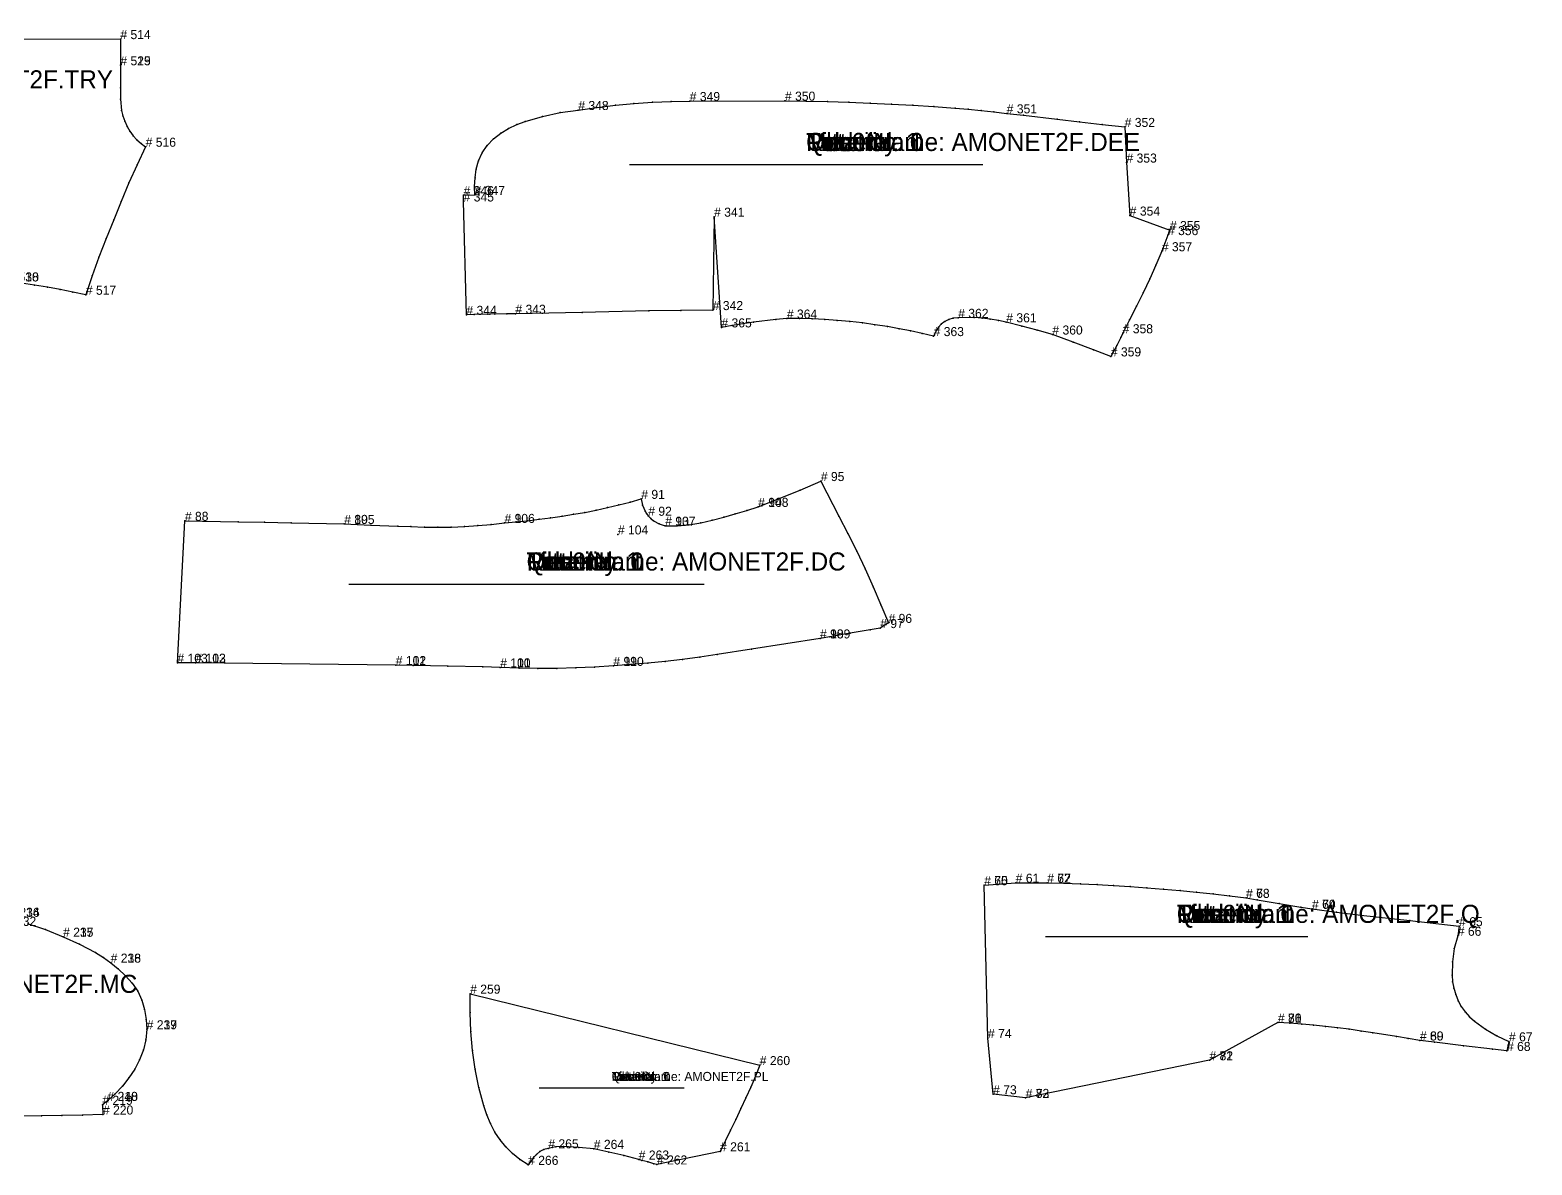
# Model space of a CAD drawing. Header units: metres. Extents: x 0 to 4558, y -3 to 2880.
# Drawn here: x 2900 to 4558, y 1562 to 2814 of the extents above; entities that cross this region are included whole.
import ezdxf

# ---------------------------------------------------------------- set-up
doc = ezdxf.new("R2010")
doc.units = ezdxf.units.M

# ---------------------------------------------------------------- blocks, each defined once
blk = doc.blocks.new('3')
at = {"layer": '1'}
blk.add_lwpolyline([(3953.4, 1871.1), (3988.2, 1873.8), (4023, 1873.7), (4041.3, 1873.2), (4059.7, 1872.5), (4078, 1871.7), (4096.3, 1870.7), (4114.7, 1869.5), (4133, 1868.2), (4151.3, 1866.8), (4169.6, 1865.2), (4187.8, 1863.4), (4206.1, 1861.5), (4224.3, 1859.4), (4242.5, 1857.1), (4254.7, 1855.1), (4278.9, 1851), (4303.1, 1847), (4315.3, 1845), (4342.3, 1841.5), (4369.3, 1838.2), (4423.4, 1832.1), (4477.6, 1825.9), (4476.2, 1815.3), (4472.3, 1801.1), (4470.2, 1786.7), (4469.9, 1772), (4470.5, 1764.6), (4471.8, 1757.4), (4473.9, 1750.4), (4476.6, 1743.7), (4480.1, 1737.3), (4484.2, 1731.4), (4489.2, 1725.9), (4494.7, 1721), (4506.8, 1712.3), (4519.4, 1704.9), (4532.7, 1698.8), (4530.5, 1688.2), (4514.5, 1690.1), (4482.5, 1693.9), (4450.5, 1697.8), (4434.4, 1699.8), (4421.4, 1702), (4408.4, 1704.1), (4382.4, 1708.2), (4369.4, 1710.2), (4356.3, 1712.1), (4343.3, 1713.8), (4330.3, 1715.4), (4317.1, 1716.8), (4304, 1717.9), (4290.8, 1718.8), (4277.6, 1719.5), (4202.1, 1677.9), (3999.2, 1636.4), (3963.3, 1640.4), (3957.6, 1702.4)], close=True, dxfattribs=at)
at = {"layer": '13'}
for p in [(3953.4, 1871.1), (4277.6, 1719.5)]:
    blk.add_point(p, dxfattribs=at)
at = {"layer": '2'}
for p in [(3988.2, 1873.8), (4023, 1873.7), (3953.4, 1871.1), (4242.5, 1857.1), (4315.3, 1845), (4477.6, 1825.9), (4476.2, 1815.3), (4277.6, 1719.5), (3957.6, 1702.4), (4434.4, 1699.8), (4532.7, 1698.8), (4202.1, 1677.9), (4530.5, 1688.2), (3963.3, 1640.4), (3999.2, 1636.4)]:
    blk.add_point(p, dxfattribs=at)
at = {"layer": '3'}
for p in [(4041.3, 1873.2), (4059.7, 1872.5), (4078, 1871.7), (4096.3, 1870.7), (4114.7, 1869.5), (4133, 1868.2), (4151.3, 1866.8), (4169.6, 1865.2), (4187.8, 1863.4), (4206.1, 1861.5), (4224.3, 1859.4), (4254.7, 1855.1), (4278.9, 1851), (4303.1, 1847), (4342.3, 1841.5), (4369.3, 1838.2), (4423.4, 1832.1), (4472.3, 1801.1), (4470.2, 1786.7), (4469.9, 1772), (4470.5, 1764.6), (4471.8, 1757.4), (4473.9, 1750.4), (4476.6, 1743.7), (4480.1, 1737.3), (4484.2, 1731.4), (4489.2, 1725.9), (4290.8, 1718.8), (4304, 1717.9), (4317.1, 1716.8), (4330.3, 1715.4), (4343.3, 1713.8), (4356.3, 1712.1), (4369.4, 1710.2), (4382.4, 1708.2), (4494.7, 1721), (4506.8, 1712.3), (4408.4, 1704.1), (4421.4, 1702), (4450.5, 1697.8), (4482.5, 1693.9), (4519.4, 1704.9), (4514.5, 1690.1)]:
    blk.add_point(p, dxfattribs=at)
at = {"layer": '4'}
for p in [(4023, 1873.7, 7.5), (4242.5, 1857.1, 7.5), (4315.3, 1845, 7.5), (4277.6, 1719.5, 5), (4434.4, 1699.8, 7.5), (4202.1, 1677.9, 5), (3999.2, 1636.4, 7.5)]:
    blk.add_point(p, dxfattribs=at)
at = {"layer": '7'}
blk.add_line((4021.2, 1814.5), (4310.8, 1814.5), dxfattribs=at)
at = {"layer": '84'}
blk.add_lwpolyline([(3953.4, 1871.1), (3988.2, 1873.8), (4023, 1873.7), (4041.3, 1873.2), (4059.7, 1872.5), (4078, 1871.7), (4096.3, 1870.7), (4114.7, 1869.5), (4133, 1868.2), (4151.3, 1866.8), (4169.6, 1865.2), (4187.8, 1863.4), (4206.1, 1861.5), (4224.3, 1859.4), (4242.5, 1857.1), (4254.7, 1855.1), (4278.9, 1851), (4303.1, 1847), (4315.3, 1845), (4342.3, 1841.5), (4369.3, 1838.2), (4423.4, 1832.1), (4477.6, 1825.9), (4476.2, 1815.3), (4472.3, 1801.1), (4470.2, 1786.7), (4469.9, 1772), (4470.5, 1764.6), (4471.8, 1757.4), (4473.9, 1750.4), (4476.6, 1743.7), (4480.1, 1737.3), (4484.2, 1731.4), (4489.2, 1725.9), (4494.7, 1721), (4506.8, 1712.3), (4519.4, 1704.9), (4532.7, 1698.8), (4530.5, 1688.2), (4514.5, 1690.1), (4482.5, 1693.9), (4450.5, 1697.8), (4434.4, 1699.8), (4421.4, 1702), (4408.4, 1704.1), (4382.4, 1708.2), (4369.4, 1710.2), (4356.3, 1712.1), (4343.3, 1713.8), (4330.3, 1715.4), (4317.1, 1716.8), (4304, 1717.9), (4290.8, 1718.8), (4277.6, 1719.5), (4202.1, 1677.9), (3999.2, 1636.4), (3963.3, 1640.4), (3957.6, 1702.4)], close=True, dxfattribs=at)
at = {"layer": '1'}
for s, height, p in [('# 77', 10, (4023, 1873.7)), ('# 78', 10, (4242.5, 1857.1)), ('Tilt: 0', 20, (4166, 1829.5)), ('Quantity: 1', 20, (4166, 1829.5)), ('Piece Name: AMONET2F.Q', 20, (4166, 1829.5)), ('Rotation: 0', 20, (4166, 1829.5)), ('Fold: N', 20, (4166, 1829.5)), ('Material: 1', 20, (4166, 1829.5)), ('# 79', 10, (4315.3, 1845)), ('# 81', 10, (4277.6, 1719.5)), ('# 80', 10, (4434.4, 1699.8)), ('# 82', 10, (4202.1, 1677.9)), ('# 83', 10, (3999.2, 1636.4))]:
    blk.add_text(s, height=height, dxfattribs=at).set_placement(p)
at = {"layer": '13'}
for s, p in [('# 75', (3953.4, 1871.1)), ('# 76', (4277.6, 1719.5))]:
    blk.add_text(s, height=10, dxfattribs=at).set_placement(p)
at = {"layer": '2'}
for s, p in [('# 60', (3953.4, 1871.1)), ('# 61', (3988.2, 1873.8)), ('# 62', (4023, 1873.7)), ('# 63', (4242.5, 1857.1)), ('# 64', (4315.3, 1845)), ('# 66', (4476.2, 1815.3)), ('# 65', (4477.6, 1825.9)), ('# 70', (4277.6, 1719.5)), ('# 74', (3957.6, 1702.4)), ('# 69', (4434.4, 1699.8)), ('# 67', (4532.7, 1698.8)), ('# 68', (4530.5, 1688.2)), ('# 71', (4202.1, 1677.9)), ('# 73', (3963.3, 1640.4)), ('# 72', (3999.2, 1636.4))]:
    blk.add_text(s, height=10, dxfattribs=at).set_placement(p)
blk = doc.blocks.new('5')
at = {"layer": '1'}
blk.add_lwpolyline([(3071.1, 2273), (3129.8, 2271.9), (3159.1, 2271.4), (3188.4, 2270.8), (3247, 2269.6), (3261.8, 2268.9), (3276.5, 2268.2), (3306, 2267.1), (3320.7, 2266.6), (3335.5, 2266.2), (3350.2, 2266.1), (3365, 2266.2), (3379.7, 2266.8), (3394.5, 2267.7), (3409.2, 2269), (3423.9, 2270.7), (3436.7, 2271.8), (3449.4, 2273.1), (3462.1, 2274.7), (3474.7, 2276.3), (3487.4, 2278.2), (3500, 2280.2), (3512.6, 2282.4), (3525.1, 2284.9), (3537.6, 2287.6), (3550.1, 2290.5), (3562.5, 2293.8), (3574.9, 2297.2), (3576.3, 2290.2), (3579.1, 2283.7), (3580.7, 2281.1), (3582.6, 2278.6), (3585.3, 2275.7), (3588.4, 2273.2), (3594.5, 2269.7), (3601.3, 2267.6), (3614.5, 2267.5), (3627.5, 2268.5), (3640.5, 2270.8), (3653.3, 2273.9), (3666.1, 2277.2), (3678.7, 2280.6), (3691.3, 2284.3), (3703.9, 2288.4), (3727, 2297.8), (3750.2, 2306.9), (3773.1, 2316.9), (3792.8, 2278.3), (3802.9, 2259.1), (3812.7, 2239.7), (3822, 2220.1), (3830.8, 2200.3), (3839.4, 2180.4), (3847.8, 2160.4), (3838.6, 2154.7), (3827.5, 2152.8), (3805.4, 2149), (3783.2, 2145.2), (3772.2, 2143.3), (3696.4, 2131.3), (3658.5, 2125.4), (3639.5, 2122.6), (3620.5, 2120.1), (3601.4, 2117.9), (3582.3, 2116), (3563.2, 2114.4), (3544.1, 2113), (3523.3, 2111.6), (3502.5, 2110.7), (3481.7, 2110.3), (3460.8, 2110.2), (3440, 2110.6), (3419.2, 2111.4), (3400, 2111.8), (3361.5, 2112.6), (3323.1, 2113.4), (3303.9, 2113.9), (3082.8, 2116.5), (3062.9, 2116.4)], close=True, dxfattribs=at)
at = {"layer": '13'}
blk.add_point((3549.1, 2258), dxfattribs=at)
at = {"layer": '2'}
for p in [(3773.1, 2316.9), (3574.9, 2297.2), (3703.9, 2288.4), (3071.1, 2273), (3582.6, 2278.6), (3247, 2269.6), (3423.9, 2270.7), (3601.3, 2267.6), (3847.8, 2160.4), (3772.2, 2143.3), (3838.6, 2154.7), (3062.9, 2116.4), (3082.8, 2116.5), (3303.9, 2113.9), (3419.2, 2111.4), (3544.1, 2113)]:
    blk.add_point(p, dxfattribs=at)
at = {"layer": '3'}
for p in [(3750.2, 2306.9), (3550.1, 2290.5), (3562.5, 2293.8), (3576.3, 2290.2), (3727, 2297.8), (3129.8, 2271.9), (3159.1, 2271.4), (3436.7, 2271.8), (3449.4, 2273.1), (3462.1, 2274.7), (3474.7, 2276.3), (3487.4, 2278.2), (3500, 2280.2), (3512.6, 2282.4), (3525.1, 2284.9), (3537.6, 2287.6), (3579.1, 2283.7), (3580.7, 2281.1), (3585.3, 2275.7), (3588.4, 2273.2), (3653.3, 2273.9), (3666.1, 2277.2), (3678.7, 2280.6), (3691.3, 2284.3), (3792.8, 2278.3), (3188.4, 2270.8), (3261.8, 2268.9), (3276.5, 2268.2), (3306, 2267.1), (3320.7, 2266.6), (3335.5, 2266.2), (3350.2, 2266.1), (3365, 2266.2), (3379.7, 2266.8), (3394.5, 2267.7), (3409.2, 2269), (3594.5, 2269.7), (3614.5, 2267.5), (3627.5, 2268.5), (3640.5, 2270.8), (3802.9, 2259.1), (3812.7, 2239.7), (3822, 2220.1), (3830.8, 2200.3), (3839.4, 2180.4), (3783.2, 2145.2), (3805.4, 2149), (3827.5, 2152.8), (3639.5, 2122.6), (3658.5, 2125.4), (3696.4, 2131.3), (3323.1, 2113.4), (3361.5, 2112.6), (3400, 2111.8), (3440, 2110.6), (3460.8, 2110.2), (3481.7, 2110.3), (3502.5, 2110.7), (3523.3, 2111.6), (3563.2, 2114.4), (3582.3, 2116), (3601.4, 2117.9), (3620.5, 2120.1)]:
    blk.add_point(p, dxfattribs=at)
at = {"layer": '4'}
for p in [(3703.9, 2288.4, 7.5), (3247, 2269.6, 7.5), (3423.9, 2270.7, 7.5), (3601.3, 2267.6, 7.5), (3772.2, 2143.3, 7.5), (3082.8, 2116.5, 7.5), (3303.9, 2113.9, 7.5), (3419.2, 2111.4, 7.5), (3544.1, 2113, 7.5)]:
    blk.add_point(p, dxfattribs=at)
at = {"layer": '7'}
blk.add_line((3252, 2203.2), (3644.5, 2203.2), dxfattribs=at)
at = {"layer": '84'}
blk.add_lwpolyline([(3071.1, 2273), (3129.8, 2271.9), (3159.1, 2271.4), (3188.4, 2270.8), (3247, 2269.6), (3261.8, 2268.9), (3276.5, 2268.2), (3306, 2267.1), (3320.7, 2266.6), (3335.5, 2266.2), (3350.2, 2266.1), (3365, 2266.2), (3379.7, 2266.8), (3394.5, 2267.7), (3409.2, 2269), (3423.9, 2270.7), (3436.7, 2271.8), (3449.4, 2273.1), (3462.1, 2274.7), (3474.7, 2276.3), (3487.4, 2278.2), (3500, 2280.2), (3512.6, 2282.4), (3525.1, 2284.9), (3537.6, 2287.6), (3550.1, 2290.5), (3562.5, 2293.8), (3574.9, 2297.2), (3576.3, 2290.2), (3579.1, 2283.7), (3580.7, 2281.1), (3582.6, 2278.6), (3585.3, 2275.7), (3588.4, 2273.2), (3594.5, 2269.7), (3601.3, 2267.6), (3614.5, 2267.5), (3627.5, 2268.5), (3640.5, 2270.8), (3653.3, 2273.9), (3666.1, 2277.2), (3678.7, 2280.6), (3691.3, 2284.3), (3703.9, 2288.4), (3727, 2297.8), (3750.2, 2306.9), (3773.1, 2316.9), (3792.8, 2278.3), (3802.9, 2259.1), (3812.7, 2239.7), (3822, 2220.1), (3830.8, 2200.3), (3839.4, 2180.4), (3847.8, 2160.4), (3838.6, 2154.7), (3827.5, 2152.8), (3805.4, 2149), (3783.2, 2145.2), (3772.2, 2143.3), (3696.4, 2131.3), (3658.5, 2125.4), (3639.5, 2122.6), (3620.5, 2120.1), (3601.4, 2117.9), (3582.3, 2116), (3563.2, 2114.4), (3544.1, 2113), (3523.3, 2111.6), (3502.5, 2110.7), (3481.7, 2110.3), (3460.8, 2110.2), (3440, 2110.6), (3419.2, 2111.4), (3400, 2111.8), (3361.5, 2112.6), (3323.1, 2113.4), (3303.9, 2113.9), (3082.8, 2116.5), (3062.9, 2116.4)], close=True, dxfattribs=at)
at = {"layer": '1'}
for s, height, p in [('# 108', 10, (3703.9, 2288.4)), ('# 105', 10, (3247, 2269.6)), ('# 106', 10, (3423.9, 2270.7)), ('# 107', 10, (3601.3, 2267.6)), ('Tilt: 0', 20, (3448.3, 2218.2)), ('Quantity: 1', 20, (3448.3, 2218.2)), ('Piece Name: AMONET2F.DC', 20, (3448.3, 2218.2)), ('Rotation: 0', 20, (3448.3, 2218.2)), ('Fold: N', 20, (3448.3, 2218.2)), ('Material: 1', 20, (3448.3, 2218.2)), ('# 109', 10, (3772.2, 2143.3)), ('# 113', 10, (3082.8, 2116.5)), ('# 112', 10, (3303.9, 2113.9)), ('# 110', 10, (3544.1, 2113)), ('# 111', 10, (3419.2, 2111.4))]:
    blk.add_text(s, height=height, dxfattribs=at).set_placement(p)
at = {"layer": '13'}
blk.add_text('# 104', height=10, dxfattribs=at).set_placement((3549.1, 2258))
at = {"layer": '2'}
for s, p in [('# 95', (3773.1, 2316.9)), ('# 91', (3574.9, 2297.2)), ('# 92', (3582.6, 2278.6)), ('# 94', (3703.9, 2288.4)), ('# 88', (3071.1, 2273)), ('# 89', (3247, 2269.6)), ('# 90', (3423.9, 2270.7)), ('# 93', (3601.3, 2267.6)), ('# 97', (3838.6, 2154.7)), ('# 96', (3847.8, 2160.4)), ('# 98', (3772.2, 2143.3)), ('# 103', (3062.9, 2116.4)), ('# 102', (3082.8, 2116.5)), ('# 101', (3303.9, 2113.9)), ('# 99', (3544.1, 2113)), ('# 100', (3419.2, 2111.4))]:
    blk.add_text(s, height=10, dxfattribs=at).set_placement(p)
blk = doc.blocks.new('10')
at = {"layer": '1'}
blk.add_lwpolyline([(2897.2, 1829), (2917.2, 1822.2), (2936.7, 1814.2), (2954.9, 1805.9), (2972.6, 1796.7), (2981.1, 1791.4), (2989.2, 1785.6), (2997.6, 1778.7), (3005.5, 1771.2), (3012.8, 1763.1), (3019.1, 1754.1), (3023.5, 1744.2), (3026.4, 1733.8), (3028.3, 1723.1), (3029, 1712.1), (3027.9, 1700.5), (3025.3, 1689.3), (3021.1, 1678.5), (3015.7, 1668.2), (3009.3, 1658.5), (3002.1, 1649.5), (2994.2, 1641), (2985.7, 1633.1), (2980.1, 1628.8), (2980.7, 1618.1), (2958.1, 1617.4), (2935.4, 1616.9), (2912.8, 1616.5), (2890.1, 1616.3)], dxfattribs=at)
at = {"layer": '2'}
for p in [(2936.7, 1814.2), (2989.2, 1785.6), (3029, 1712.1), (2980.1, 1628.8), (2985.7, 1633.1), (2980.7, 1618.1)]:
    blk.add_point(p, dxfattribs=at)
at = {"layer": '3'}
for p in [(2917.2, 1822.2), (2954.9, 1805.9), (2972.6, 1796.7), (2981.1, 1791.4), (2997.6, 1778.7), (3005.5, 1771.2), (3012.8, 1763.1), (3019.1, 1754.1), (3023.5, 1744.2), (3026.4, 1733.8), (3028.3, 1723.1), (3027.9, 1700.5), (3021.1, 1678.5), (3025.3, 1689.3), (3009.3, 1658.5), (3015.7, 1668.2), (3002.1, 1649.5), (2994.2, 1641), (2912.8, 1616.5), (2935.4, 1616.9), (2958.1, 1617.4)]:
    blk.add_point(p, dxfattribs=at)
at = {"layer": '4'}
for p in [(2936.7, 1814.2, 7.5), (2989.2, 1785.6, 7.5), (3029, 1712.1, 7.5), (2985.7, 1633.1, 7.5)]:
    blk.add_point(p, dxfattribs=at)
at = {"layer": '84'}
blk.add_lwpolyline([(2897.2, 1829), (2917.2, 1822.2), (2936.7, 1814.2), (2954.9, 1805.9), (2972.6, 1796.7), (2981.1, 1791.4), (2989.2, 1785.6), (2997.6, 1778.7), (3005.5, 1771.2), (3012.8, 1763.1), (3019.1, 1754.1), (3023.5, 1744.2), (3026.4, 1733.8), (3028.3, 1723.1), (3029, 1712.1), (3027.9, 1700.5), (3025.3, 1689.3), (3021.1, 1678.5), (3015.7, 1668.2), (3009.3, 1658.5), (3002.1, 1649.5), (2994.2, 1641), (2985.7, 1633.1), (2980.1, 1628.8), (2980.7, 1618.1), (2958.1, 1617.4), (2935.4, 1616.9), (2912.8, 1616.5), (2890.1, 1616.3)], dxfattribs=at)
at = {"layer": '1'}
for s, height, p in [('# 236', 10, (2877.3, 1836.2)), ('# 237', 10, (2936.7, 1814.2)), ('# 238', 10, (2989.2, 1785.6)), ('Piece Name: AMONET2F.MC', 20, (2663.4, 1752.3)), ('# 239', 10, (3029, 1712.1)), ('# 240', 10, (2985.7, 1633.1))]:
    blk.add_text(s, height=height, dxfattribs=at).set_placement(p)
at = {"layer": '13'}
blk.add_text('# 232', height=10, dxfattribs=at).set_placement((2873.6, 1826.2))
at = {"layer": '2'}
for s, p in [('# 214', (2877.3, 1836.2)), ('# 215', (2936.7, 1814.2)), ('# 216', (2989.2, 1785.6)), ('# 217', (3029, 1712.1)), ('# 218', (2985.7, 1633.1)), ('# 219', (2980.1, 1628.8)), ('# 220', (2980.7, 1618.1))]:
    blk.add_text(s, height=10, dxfattribs=at).set_placement(p)
blk = doc.blocks.new('12')
at = {"layer": '1'}
blk.add_lwpolyline([(3386, 1751.4), (3705.7, 1672.6), (3700.8, 1660.4), (3695.7, 1648.4), (3690.3, 1636.4), (3684.8, 1624.6), (3679.1, 1612.8), (3673.3, 1601), (3661.9, 1577.5), (3592.2, 1563), (3588.9, 1563.9), (3582.2, 1565.8), (3575.5, 1567.5), (3572.1, 1568.4), (3555.8, 1572.9), (3539.2, 1576.7), (3522.5, 1580.2), (3505.8, 1581.6), (3488.9, 1582.9), (3480.6, 1582.3), (3472.3, 1580.8), (3467.4, 1579.4), (3463.1, 1577.3), (3459.2, 1574.2), (3455.8, 1570.6), (3450, 1562.6), (3441, 1568.6), (3432.8, 1575.1), (3425.4, 1582.3), (3419, 1590.2), (3413.4, 1598.8), (3408.6, 1608.1), (3404.6, 1617.8), (3401.1, 1627.7), (3395.5, 1647.9), (3391.4, 1668.3), (3388.5, 1688.9), (3386.7, 1709.7), (3385.9, 1730.6)], close=True, dxfattribs=at)
at = {"layer": '2'}
for p in [(3386, 1751.4), (3705.7, 1672.6), (3472.3, 1580.8), (3522.5, 1580.2), (3661.9, 1577.5), (3450, 1562.6), (3572.1, 1568.4), (3592.2, 1563)]:
    blk.add_point(p, dxfattribs=at)
at = {"layer": '3'}
for p in [(3385.9, 1730.6), (3386.7, 1709.7), (3388.5, 1688.9), (3391.4, 1668.3), (3700.8, 1660.4), (3395.5, 1647.9), (3695.7, 1648.4), (3401.1, 1627.7), (3690.3, 1636.4), (3404.6, 1617.8), (3679.1, 1612.8), (3684.8, 1624.6), (3408.6, 1608.1), (3413.4, 1598.8), (3673.3, 1601), (3419, 1590.2), (3425.4, 1582.3), (3432.8, 1575.1), (3463.1, 1577.3), (3467.4, 1579.4), (3480.6, 1582.3), (3488.9, 1582.9), (3505.8, 1581.6), (3539.2, 1576.7), (3441, 1568.6), (3455.8, 1570.6), (3459.2, 1574.2), (3555.8, 1572.9), (3575.5, 1567.5), (3582.2, 1565.8), (3588.9, 1563.9)]:
    blk.add_point(p, dxfattribs=at)
at = {"layer": '7'}
blk.add_line((3462.2, 1647.6), (3622.1, 1647.6), dxfattribs=at)
at = {"layer": '84'}
blk.add_lwpolyline([(3386, 1751.4), (3705.7, 1672.6), (3700.8, 1660.4), (3695.7, 1648.4), (3690.3, 1636.4), (3684.8, 1624.6), (3679.1, 1612.8), (3673.3, 1601), (3661.9, 1577.5), (3592.2, 1563), (3588.9, 1563.9), (3582.2, 1565.8), (3575.5, 1567.5), (3572.1, 1568.4), (3555.8, 1572.9), (3539.2, 1576.7), (3522.5, 1580.2), (3505.8, 1581.6), (3488.9, 1582.9), (3480.6, 1582.3), (3472.3, 1580.8), (3467.4, 1579.4), (3463.1, 1577.3), (3459.2, 1574.2), (3455.8, 1570.6), (3450, 1562.6), (3441, 1568.6), (3432.8, 1575.1), (3425.4, 1582.3), (3419, 1590.2), (3413.4, 1598.8), (3408.6, 1608.1), (3404.6, 1617.8), (3401.1, 1627.7), (3395.5, 1647.9), (3391.4, 1668.3), (3388.5, 1688.9), (3386.7, 1709.7), (3385.9, 1730.6)], close=True, dxfattribs=at)
at = {"layer": '1'}
for s in ['Tilt: 0', 'Quantity: 1', 'Piece Name: AMONET2F.PL', 'Rotation: 0', 'Fold: N', 'Material: 1']:
    blk.add_text(s, height=10, dxfattribs=at).set_placement((3542.2, 1655.1))
at = {"layer": '2'}
for s, p in [('# 259', (3386, 1751.4)), ('# 260', (3705.7, 1672.6)), ('# 265', (3472.3, 1580.8)), ('# 264', (3522.5, 1580.2)), ('# 263', (3572.1, 1568.4)), ('# 261', (3661.9, 1577.5)), ('# 266', (3450, 1562.6)), ('# 262', (3592.2, 1563))]:
    blk.add_text(s, height=10, dxfattribs=at).set_placement(p)
blk = doc.blocks.new('17')
at = {"layer": '1'}
blk.add_lwpolyline([(3655.3, 2608.5), (3653.8, 2505.5), (3618.6, 2505.1), (3583.4, 2504.5), (3509.7, 2502.8), (3436, 2501.4), (3426.6, 2501.3), (3407.9, 2500.9), (3390.6, 2500.5), (3381.9, 2500.2), (3378.8, 2625.3), (3378.7, 2632.2), (3391, 2632.5), (3390.9, 2641.7), (3391.4, 2651.3), (3392.8, 2660.9), (3395.3, 2670.2), (3399.1, 2678.8), (3404.7, 2687), (3411.7, 2694.3), (3419.7, 2700.6), (3428.4, 2705.9), (3437.5, 2710.2), (3446.7, 2713.7), (3465.8, 2719.1), (3485.4, 2723.3), (3505.4, 2726.2), (3525.8, 2729.1), (3546.3, 2731.5), (3566.8, 2733.3), (3587.3, 2734.7), (3607.8, 2735.6), (3628.4, 2736.1), (3733.5, 2736.5), (3757, 2736.1), (3780.5, 2735.5), (3804, 2734.7), (3827.5, 2733.8), (3851, 2732.8), (3874.5, 2731.6), (3898, 2730.1), (3921.5, 2728.2), (3935.7, 2727), (3949.9, 2725.6), (3964.1, 2724.1), (3978.3, 2722.5), (3996.9, 2720.4), (4034, 2716.1), (4058.8, 2713.3), (4083.6, 2710.4), (4108.5, 2707.5), (4110.5, 2668.2), (4114.1, 2609.7), (4158.5, 2593.8), (4156.3, 2588.2), (4149.5, 2570.4), (4143, 2555), (4136.1, 2539.8), (4128.9, 2524.7), (4121.5, 2509.7), (4114, 2494.8), (4106.3, 2479.9), (4104.2, 2475.4), (4099.7, 2466.6), (4095.4, 2458.4), (4093.2, 2454.4), (4073.9, 2461.5), (4051.5, 2470.3), (4028.7, 2478.5), (4011.8, 2483.4), (3994.9, 2487.9), (3977.8, 2492), (3969.1, 2494), (3960.2, 2495.6), (3951.2, 2496.7), (3942.2, 2497.3), (3924.7, 2496.9), (3919.3, 2496.6), (3914.3, 2495.3), (3910, 2493), (3906.1, 2490), (3902.9, 2486.5), (3900.3, 2482.5), (3897.6, 2476.8), (3884.9, 2479.8), (3872.1, 2482.5), (3859.4, 2485), (3846.6, 2487.3), (3832.8, 2489.4), (3819, 2491.3), (3805.2, 2492.9), (3791.3, 2494.2), (3777.4, 2495.1), (3763.5, 2495.8), (3749.5, 2496.1), (3735.6, 2496.1), (3723.3, 2495.1), (3698.9, 2492.3), (3675.2, 2488.6), (3663.4, 2486.4)], close=True, dxfattribs=at)
at = {"layer": '2'}
for p in [(3628.4, 2736.1), (3733.5, 2736.5), (3505.4, 2726.2), (3978.3, 2722.5), (4108.5, 2707.5), (4110.5, 2668.2), (3378.7, 2632.2), (3378.8, 2625.3), (3391, 2632.5), (3655.3, 2608.5), (4114.1, 2609.7), (4156.3, 2588.2), (4158.5, 2593.8), (4149.5, 2570.4), (3653.8, 2505.5), (3381.9, 2500.2), (3436, 2501.4), (3735.6, 2496.1), (3924.7, 2496.9), (3977.8, 2492), (3663.4, 2486.4), (3897.6, 2476.8), (4028.7, 2478.5), (4106.3, 2479.9), (4093.2, 2454.4)]:
    blk.add_point(p, dxfattribs=at)
at = {"layer": '3'}
for p in [(3607.8, 2735.6), (3757, 2736.1), (3465.8, 2719.1), (3485.4, 2723.3), (3525.8, 2729.1), (3546.3, 2731.5), (3566.8, 2733.3), (3587.3, 2734.7), (3780.5, 2735.5), (3804, 2734.7), (3827.5, 2733.8), (3851, 2732.8), (3874.5, 2731.6), (3898, 2730.1), (3921.5, 2728.2), (3935.7, 2727), (3949.9, 2725.6), (3964.1, 2724.1), (3996.9, 2720.4), (3428.4, 2705.9), (3437.5, 2710.2), (3446.7, 2713.7), (4034, 2716.1), (4058.8, 2713.3), (4083.6, 2710.4), (3404.7, 2687), (3411.7, 2694.3), (3419.7, 2700.6), (3395.3, 2670.2), (3399.1, 2678.8), (3392.8, 2660.9), (3390.9, 2641.7), (3391.4, 2651.3), (4143, 2555), (4136.1, 2539.8), (4128.9, 2524.7), (3583.4, 2504.5), (3618.6, 2505.1), (4121.5, 2509.7), (3390.6, 2500.5), (3407.9, 2500.9), (3426.6, 2501.3), (3509.7, 2502.8), (3675.2, 2488.6), (3698.9, 2492.3), (3723.3, 2495.1), (3749.5, 2496.1), (3763.5, 2495.8), (3777.4, 2495.1), (3791.3, 2494.2), (3805.2, 2492.9), (3819, 2491.3), (3832.8, 2489.4), (3846.6, 2487.3), (3906.1, 2490), (3910, 2493), (3914.3, 2495.3), (3919.3, 2496.6), (3942.2, 2497.3), (3951.2, 2496.7), (3960.2, 2495.6), (3969.1, 2494), (3994.9, 2487.9), (4114, 2494.8), (3859.4, 2485), (3872.1, 2482.5), (3884.9, 2479.8), (3900.3, 2482.5), (3902.9, 2486.5), (4011.8, 2483.4), (4051.5, 2470.3), (4104.2, 2475.4), (4073.9, 2461.5), (4095.4, 2458.4), (4099.7, 2466.6)]:
    blk.add_point(p, dxfattribs=at)
at = {"layer": '7'}
blk.add_line((3562, 2666), (3951.9, 2666), dxfattribs=at)
at = {"layer": '84'}
blk.add_lwpolyline([(3655.3, 2608.5), (3653.8, 2505.5), (3618.6, 2505.1), (3583.4, 2504.5), (3509.7, 2502.8), (3436, 2501.4), (3426.6, 2501.3), (3407.9, 2500.9), (3390.6, 2500.5), (3381.9, 2500.2), (3378.8, 2625.3), (3378.7, 2632.2), (3391, 2632.5), (3390.9, 2641.7), (3391.4, 2651.3), (3392.8, 2660.9), (3395.3, 2670.2), (3399.1, 2678.8), (3404.7, 2687), (3411.7, 2694.3), (3419.7, 2700.6), (3428.4, 2705.9), (3437.5, 2710.2), (3446.7, 2713.7), (3465.8, 2719.1), (3485.4, 2723.3), (3505.4, 2726.2), (3525.8, 2729.1), (3546.3, 2731.5), (3566.8, 2733.3), (3587.3, 2734.7), (3607.8, 2735.6), (3628.4, 2736.1), (3733.5, 2736.5), (3757, 2736.1), (3780.5, 2735.5), (3804, 2734.7), (3827.5, 2733.8), (3851, 2732.8), (3874.5, 2731.6), (3898, 2730.1), (3921.5, 2728.2), (3935.7, 2727), (3949.9, 2725.6), (3964.1, 2724.1), (3978.3, 2722.5), (3996.9, 2720.4), (4034, 2716.1), (4058.8, 2713.3), (4083.6, 2710.4), (4108.5, 2707.5), (4110.5, 2668.2), (4114.1, 2609.7), (4158.5, 2593.8), (4156.3, 2588.2), (4149.5, 2570.4), (4143, 2555), (4136.1, 2539.8), (4128.9, 2524.7), (4121.5, 2509.7), (4114, 2494.8), (4106.3, 2479.9), (4104.2, 2475.4), (4099.7, 2466.6), (4095.4, 2458.4), (4093.2, 2454.4), (4073.9, 2461.5), (4051.5, 2470.3), (4028.7, 2478.5), (4011.8, 2483.4), (3994.9, 2487.9), (3977.8, 2492), (3969.1, 2494), (3960.2, 2495.6), (3951.2, 2496.7), (3942.2, 2497.3), (3924.7, 2496.9), (3919.3, 2496.6), (3914.3, 2495.3), (3910, 2493), (3906.1, 2490), (3902.9, 2486.5), (3900.3, 2482.5), (3897.6, 2476.8), (3884.9, 2479.8), (3872.1, 2482.5), (3859.4, 2485), (3846.6, 2487.3), (3832.8, 2489.4), (3819, 2491.3), (3805.2, 2492.9), (3791.3, 2494.2), (3777.4, 2495.1), (3763.5, 2495.8), (3749.5, 2496.1), (3735.6, 2496.1), (3723.3, 2495.1), (3698.9, 2492.3), (3675.2, 2488.6), (3663.4, 2486.4)], close=True, dxfattribs=at)
at = {"layer": '1'}
for s in ['Tilt: 0', 'Quantity: 1', 'Piece Name: AMONET2F.DEE', 'Rotation: 0', 'Fold: N', 'Material: 1']:
    blk.add_text(s, height=20, dxfattribs=at).set_placement((3756.9, 2681))
at = {"layer": '2'}
for s, p in [('# 348', (3505.4, 2726.2)), ('# 349', (3628.4, 2736.1)), ('# 350', (3733.5, 2736.5)), ('# 351', (3978.3, 2722.5)), ('# 352', (4108.5, 2707.5)), ('# 353', (4110.5, 2668.2)), ('# 346', (3378.7, 2632.2)), ('# 347', (3391, 2632.5)), ('# 345', (3378.8, 2625.3)), ('# 354', (4114.1, 2609.7)), ('# 341', (3655.3, 2608.5)), ('# 355', (4158.5, 2593.8)), ('# 356', (4156.3, 2588.2)), ('# 357', (4149.5, 2570.4)), ('# 344', (3381.9, 2500.2)), ('# 343', (3436, 2501.4)), ('# 342', (3653.8, 2505.5)), ('# 364', (3735.6, 2496.1)), ('# 362', (3924.7, 2496.9)), ('# 365', (3663.4, 2486.4)), ('# 363', (3897.6, 2476.8)), ('# 361', (3977.8, 2492)), ('# 360', (4028.7, 2478.5)), ('# 358', (4106.3, 2479.9)), ('# 359', (4093.2, 2454.4))]:
    blk.add_text(s, height=10, dxfattribs=at).set_placement(p)
blk = doc.blocks.new('27')
at = {"layer": '1'}
blk.add_lwpolyline([(2842.9, 2804.9), (2999.9, 2804.4), (2999.9, 2775.5), (3000.1, 2750.6), (3000.1, 2738.1), (3001.2, 2725.8), (3002.7, 2719.7), (3004.7, 2713.8), (3007.3, 2708.1), (3010.5, 2702.8), (3014.1, 2697.9), (3018.1, 2693.5), (3022.7, 2689.4), (3027.8, 2685.7), (3018.3, 2665.8), (3009.3, 2645.7), (3000.8, 2625.4), (2992.6, 2604.9), (2984.3, 2584.5), (2976.3, 2564), (2968.8, 2543.3), (2961.8, 2522.4), (2947.6, 2525.4), (2933.5, 2528.2), (2919.3, 2530.7), (2905, 2533.1), (2890.7, 2535.2)], dxfattribs=at)
at = {"layer": '2'}
for p in [(2999.9, 2804.4), (2999.9, 2775.5), (3027.8, 2685.7), (2961.8, 2522.4)]:
    blk.add_point(p, dxfattribs=at)
at = {"layer": '3'}
for p in [(3000.1, 2750.6), (3000.1, 2738.1), (3001.2, 2725.8), (3002.7, 2719.7), (3004.7, 2713.8), (3007.3, 2708.1), (3010.5, 2702.8), (3014.1, 2697.9), (3018.1, 2693.5), (3022.7, 2689.4), (3018.3, 2665.8), (3009.3, 2645.7), (3000.8, 2625.4), (2992.6, 2604.9), (2984.3, 2584.5), (2976.3, 2564), (2968.8, 2543.3), (2905, 2533.1), (2919.3, 2530.7), (2933.5, 2528.2), (2947.6, 2525.4)]:
    blk.add_point(p, dxfattribs=at)
at = {"layer": '4'}
blk.add_point((2999.9, 2775.5, 7.5), dxfattribs=at)
at = {"layer": '84'}
blk.add_lwpolyline([(2842.9, 2804.9), (2999.9, 2804.4), (2999.9, 2775.5), (3000.1, 2750.6), (3000.1, 2738.1), (3001.2, 2725.8), (3002.7, 2719.7), (3004.7, 2713.8), (3007.3, 2708.1), (3010.5, 2702.8), (3014.1, 2697.9), (3018.1, 2693.5), (3022.7, 2689.4), (3027.8, 2685.7), (3018.3, 2665.8), (3009.3, 2645.7), (3000.8, 2625.4), (2992.6, 2604.9), (2984.3, 2584.5), (2976.3, 2564), (2968.8, 2543.3), (2961.8, 2522.4), (2947.6, 2525.4), (2933.5, 2528.2), (2919.3, 2530.7), (2905, 2533.1), (2890.7, 2535.2)], dxfattribs=at)
at = {"layer": '1'}
for s, height, p in [('# 529', 10, (2999.9, 2775.5)), ('Piece Name: AMONET2F.TRY', 20, (2624.7, 2750)), ('# 530', 10, (2876.4, 2537.1))]:
    blk.add_text(s, height=height, dxfattribs=at).set_placement(p)
at = {"layer": '2'}
for s, p in [('# 514', (2999.9, 2804.4)), ('# 515', (2999.9, 2775.5)), ('# 516', (3027.8, 2685.7)), ('# 518', (2876.4, 2537.1)), ('# 517', (2961.8, 2522.4))]:
    blk.add_text(s, height=10, dxfattribs=at).set_placement(p)

msp = doc.modelspace()

# ---------------------------------------------------------------- block references
at = {"layer": '1'}
for name in ['27', '17', '5', '10', '3', '12']:
    msp.add_blockref(name, (0, 0), dxfattribs=at)

doc.saveas('drawing.dxf')
